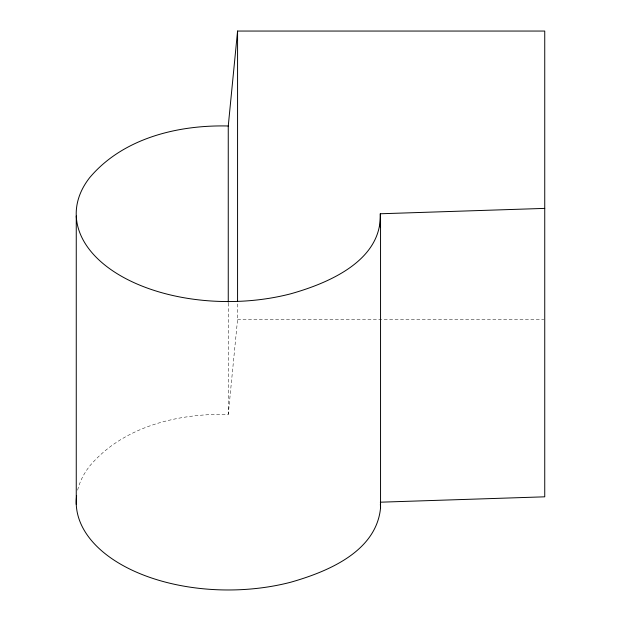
<?xml version="1.0" encoding="UTF-8"?>
<svg xmlns="http://www.w3.org/2000/svg" width="621" height="621" viewBox="0 0 621 621"><rect width="100%" height="100%" fill="white"/><g stroke="black" fill="none" stroke-linecap="round" stroke-linejoin="round"><path stroke-width="0.47" stroke-dasharray="3.1 2.33" d="M77.648 490.148A152.052 87.786 0 0 1 89.634 466.13C123.012 426.41 178.297 413.19 228.256 414.417L237.571 319.473L237.571 303.017M237.571 319.473L543.771 319.473M228.256 303.11L228.256 414.417"/><path stroke-width="0.93" d="M544.741 208.392L380.3 213.771C382.024 260.688 328.431 283.199 290.721 293.803A152.052 87.786 0 0 1 120.746 275.84A152.052 87.786 0 0 1 89.634 177.707C123.012 137.986 178.297 124.767 228.256 125.993L237.571 31.05L544.741 31.05L544.741 496.816L380.3 502.195M380.549 219.516L380.549 507.939C376.31 551.735 327.469 571.755 290.721 582.226A152.052 87.786 0 0 1 76.624 495.744M380.378 504.112L380.549 507.939M380.3 213.771L380.3 227.317M237.571 31.05L237.571 301.084M228.256 125.993L228.256 302.14M76.259 216.007L76.259 504.431"/></g></svg>
